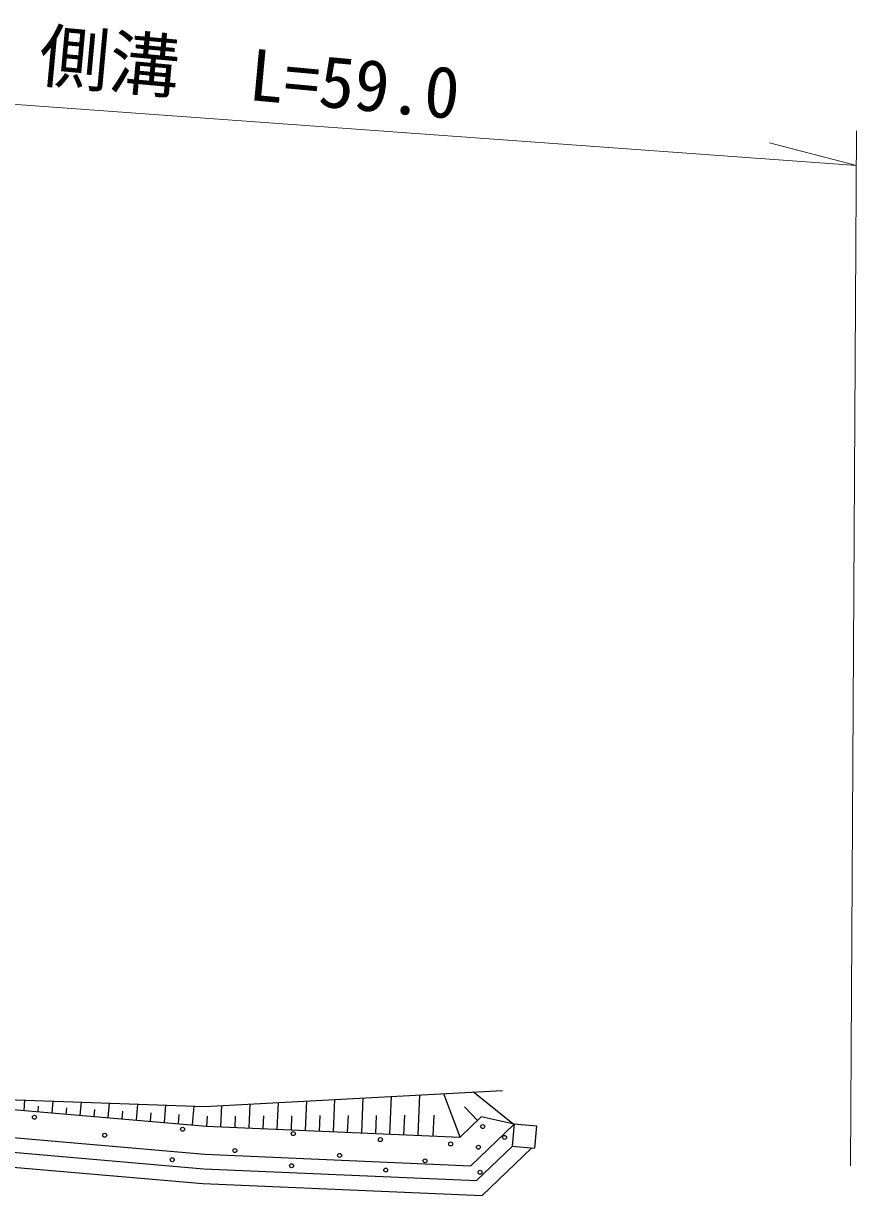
# Model space of a CAD drawing. Units: millimetres, scale not verified. Extents: x 40000 to 680000, y 20000 to 380000.
# Drawn here: x 321356 to 350941, y 269400 to 311038 of the extents above; entities that cross this region are included whole.
import ezdxf
from ezdxf.enums import TextEntityAlignment as Align

# ---------------------------------------------------------------- set-up
doc = ezdxf.new("R2010")
doc.units = ezdxf.units.MM
doc.header["$LTSCALE"] = 1000
doc.layers.add('M-BGD', color=7, linetype='Continuous', lineweight=25)
doc.layers.add('M-STR-HTXT', color=7, linetype='Continuous', lineweight=13)
doc.styles.add('ＭＳ ゴシック', font='')
doc.styles.get('ＭＳ ゴシック').set_extended_font_data('MS Gothic')

msp = doc.modelspace()

# ---------------------------------------------------------------- linework, layer by layer
at = {"layer": 'M-BGD'}
for p, q in [((314555, 273019), (327856, 271865)), ((314555, 273019), (327781, 272568)), ((321379, 272427), (321410, 272785)), ((322376, 272340), (322411, 272751)), ((327781, 272568), (338365, 273129)), ((331369, 271714), (331414, 272760)), ((332368, 271670), (332417, 272813)), ((333367, 271627), (333421, 272867)), ((334366, 271584), (334424, 272920)), ((335368, 271541), (335430, 272973)), ((336864, 271476), (336280, 273018)), ((338739, 271943), (337338, 273074)), ((321878, 272384), (321894, 272576)), ((322874, 272297), (322893, 272515)), ((323372, 272254), (323412, 272717)), ((323870, 272211), (323891, 272455)), ((324368, 272168), (324413, 272682)), ((324867, 272124), (324890, 272395)), ((325365, 272081), (325414, 272648)), ((325863, 272038), (325889, 272335)), ((326361, 271995), (326415, 272614)), ((327357, 271908), (327416, 272580)), ((328371, 271843), (328404, 272601)), ((329370, 271800), (329407, 272654)), ((330370, 271757), (330411, 272707)), ((337479, 272068), (337014, 272550)), ((314447, 272024), (327791, 270867)), ((326859, 271952), (326887, 272274)), ((327872, 271865), (327887, 272219)), ((328871, 271821), (328888, 272224)), ((329870, 271778), (329890, 272229)), ((330869, 271735), (330891, 272234)), ((331868, 271692), (331892, 272239)), ((332867, 271649), (332893, 272244)), ((333867, 271606), (333894, 272249)), ((334867, 271562), (334897, 272254)), ((335905, 271518), (335937, 272260)), ((336864, 271476), (337614, 272198)), ((337249, 270459), (338780, 271933)), ((338780, 271933), (337614, 272198)), ((338782, 271950), (338706, 271153)), ((338782, 271950), (339578, 271874)), ((314391, 271507), (327757, 270348)), ((327856, 271865), (336864, 271476)), ((339578, 271874), (339503, 271078)), ((337449, 269929), (338719, 271152)), ((337650, 269400), (339401, 271087)), ((338706, 271153), (339503, 271078)), ((314334, 270990), (327723, 269829)), ((327791, 270867), (337249, 270459)), ((327757, 270348), (337449, 269929)), ((327723, 269829), (337650, 269400))]:
    msp.add_line(p, q, dxfattribs=at)
for centre in [(321745, 272181), (337668, 271852), (324241, 271542), (327007, 271755), (330935, 271600), (338442, 271465), (328865, 271000), (334031, 271387), (336527, 271233), (337514, 271117), (326640, 270672), (332580, 270826), (335618, 270633), (330877, 270459), (334224, 270304), (337572, 270227)]:
    msp.add_circle(centre, 70, dxfattribs=at)
at = {"layer": 'M-STR-HTXT'}
for p, q in [((301459, 309593), (350941, 305994)), ((350730, 270451), (350934, 307226)), ((350941, 305994), (347846, 306795))]:
    msp.add_line(p, q, dxfattribs=at)

# ---------------------------------------------------------------- texts
at = {"layer": 'M-STR-HTXT', "style": 'ＭＳ ゴシック'}
msp.add_text('側溝\u3000L=59.0', height=1833, rotation=354.725, dxfattribs=at).set_placement((329382, 309237), align=Align.MIDDLE_CENTER)

doc.saveas('drawing.dxf')
